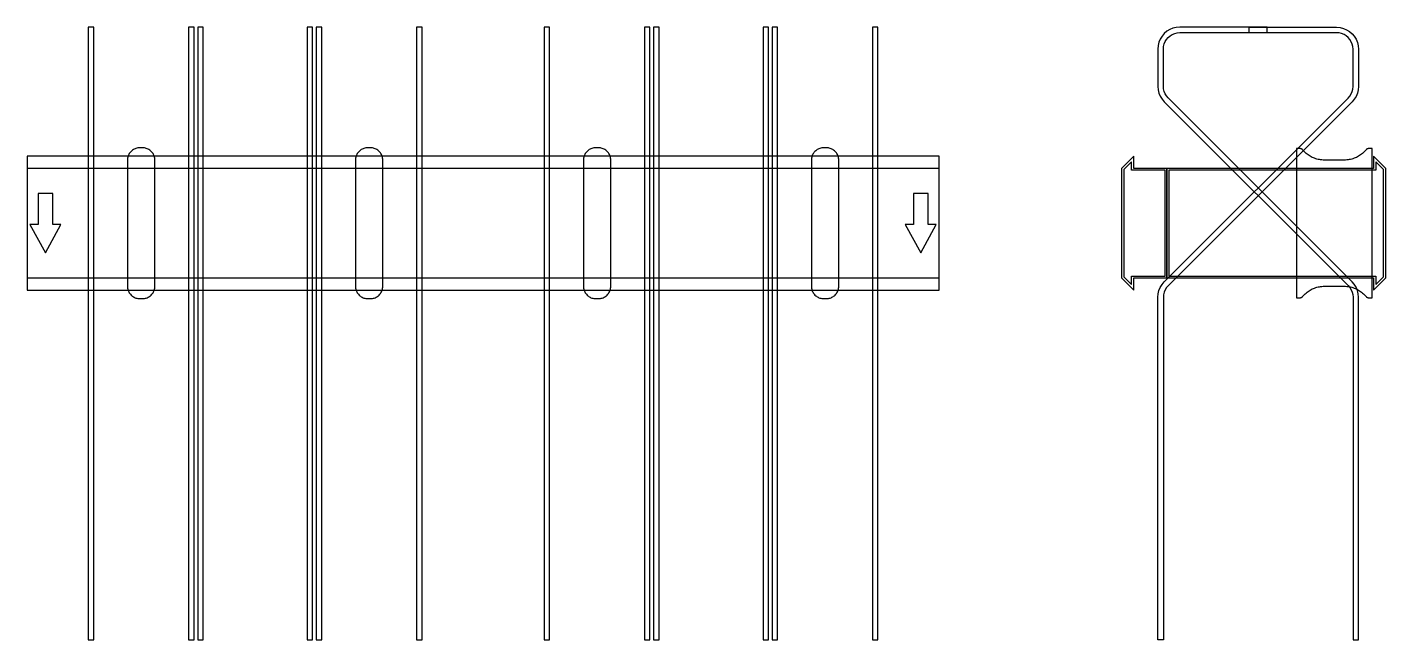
# Model space of a CAD drawing. Extents: x 0 to 1490, y -457 to 215.
import ezdxf

# ---------------------------------------------------------------- set-up
doc = ezdxf.new("R2010")
doc.units = 0
doc.layers.add('Halfen', color=7, linetype='CONTINUOUS')

msp = doc.modelspace()

# ---------------------------------------------------------------- linework, layer by layer
at = {"layer": 'Halfen', "color": 7}
for points in [[(73, -457.177), (73, 215.147), (67, 215.147), (67, -457.177)], [(183, -457.177), (183, 215.147), (177, 215.147), (177, -457.177)], [(193, -457.177), (193, 215.147), (187, 215.147), (187, -457.177)], [(313, -457.177), (313, 215.147), (307, 215.147), (307, -457.177)], [(323, -457.177), (323, 215.147), (317, 215.147), (317, -457.177)], [(433, -457.177), (433, 215.147), (427, 215.147), (427, -457.177)], [(573, -457.177), (573, 215.147), (567, 215.147), (567, -457.177)], [(683, -457.177), (683, 215.147), (677, 215.147), (677, -457.177)], [(693, -457.177), (693, 215.147), (687, 215.147), (687, -457.177)], [(813, -457.177), (813, 215.147), (807, 215.147), (807, -457.177)], [(823, -457.177), (823, 215.147), (817, 215.147), (817, -457.177)], [(933, -457.177), (933, 215.147), (927, 215.147), (927, -457.177)], [(1460, -457.177), (1460, -81.213), (1459.705, -77.459), (1458.825, -73.797), (1457.384, -70.317), (1455.416, -67.106), (1452.971, -64.243), (1251.272, 137.456), (1249.438, 139.604), (1247.962, 142.012), (1246.881, 144.621), (1246.222, 147.368), (1246, 150.184), (1246, 191.147), (1246.222, 193.963), (1246.881, 196.71), (1247.962, 199.319), (1249.438, 201.728), (1251.272, 203.875), (1253.42, 205.71), (1255.828, 207.186), (1258.438, 208.266), (1261.184, 208.926), (1264, 209.147), (1360, 209.147), (1360, 215.147), (1264, 215.147), (1260.246, 214.852), (1256.584, 213.973), (1253.104, 212.532), (1249.893, 210.564), (1247.029, 208.118), (1244.584, 205.254), (1242.616, 202.043), (1241.175, 198.564), (1240.295, 194.902), (1240, 191.147), (1240, 150.184), (1240.295, 146.429), (1241.175, 142.767), (1242.616, 139.288), (1244.584, 136.077), (1247.029, 133.213), (1448.728, -68.485), (1450.562, -70.633), (1452.038, -73.041), (1453.119, -75.651), (1453.778, -78.397), (1454, -81.213), (1454, -457.177)], [(1240, -457.324), (1240, -81.361), (1240.295, -77.606), (1241.175, -73.944), (1242.616, -70.465), (1244.584, -67.254), (1247.029, -64.39), (1448.728, 137.308), (1450.562, 139.456), (1452.038, 141.865), (1453.119, 144.474), (1453.778, 147.221), (1454, 150.036), (1454, 191), (1453.778, 193.816), (1453.119, 196.562), (1452.038, 199.172), (1450.562, 201.58), (1448.728, 203.728), (1446.58, 205.562), (1444.172, 207.038), (1441.562, 208.119), (1438.816, 208.778), (1436, 209), (1340, 209), (1340, 215), (1436, 215), (1439.754, 214.705), (1443.416, 213.825), (1446.896, 212.384), (1450.107, 210.416), (1452.971, 207.971), (1455.416, 205.107), (1457.384, 201.896), (1458.825, 198.416), (1459.705, 194.754), (1460, 191), (1460, 150.036), (1459.705, 146.282), (1458.825, 142.62), (1457.384, 139.141), (1455.416, 135.929), (1452.971, 133.066), (1251.272, -68.633), (1249.438, -70.78), (1247.962, -73.189), (1246.881, -75.798), (1246.222, -78.545), (1246, -81.361), (1246, -457.324)], [(140, -69.3), (140, -56.8), (140, 69.3), (139.958, 70.359), (139.834, 71.412), (139.627, 72.452), (139.339, 73.472), (138.972, 74.466), (138.529, 75.429), (138.011, 76.354), (137.422, 77.235), (136.765, 78.068), (136.046, 78.846), (135.268, 79.565), (134.435, 80.222), (133.554, 80.811), (132.629, 81.329), (131.666, 81.772), (130.672, 82.139), (129.652, 82.427), (128.612, 82.634), (127.559, 82.758), (126.5, 82.8), (123.5, 82.8), (122.441, 82.758), (121.388, 82.634), (120.348, 82.427), (119.328, 82.139), (118.334, 81.772), (117.371, 81.329), (116.446, 80.811), (115.565, 80.222), (114.732, 79.565), (113.954, 78.846), (113.235, 78.068), (112.578, 77.235), (111.989, 76.354), (111.471, 75.429), (111.028, 74.466), (110.661, 73.472), (110.373, 72.452), (110.166, 71.412), (110.042, 70.359), (110, 69.3), (110, -56.8), (110, -69.3), (110.042, -70.359), (110.166, -71.412), (110.373, -72.452), (110.661, -73.472), (111.028, -74.466), (111.471, -75.429), (111.989, -76.354), (112.578, -77.235), (113.235, -78.068), (113.954, -78.846), (114.732, -79.565), (115.565, -80.222), (116.446, -80.811), (117.371, -81.329), (118.334, -81.772), (119.328, -82.139), (120.348, -82.427), (121.388, -82.634), (122.441, -82.758), (123.5, -82.8), (126.5, -82.8), (127.559, -82.758), (128.612, -82.634), (129.652, -82.427), (130.672, -82.139), (131.666, -81.772), (132.629, -81.329), (133.554, -80.811), (134.435, -80.222), (135.268, -79.565), (136.046, -78.846), (136.765, -78.068), (137.422, -77.235), (138.011, -76.354), (138.529, -75.429), (138.972, -74.466), (139.339, -73.472), (139.627, -72.452), (139.834, -71.412), (139.958, -70.359), (140, -69.3)], [(390, -69.3), (390, -56.8), (390, 69.3), (389.958, 70.359), (389.834, 71.412), (389.627, 72.452), (389.339, 73.472), (388.972, 74.466), (388.529, 75.429), (388.011, 76.354), (387.422, 77.235), (386.765, 78.068), (386.046, 78.846), (385.268, 79.565), (384.435, 80.222), (383.554, 80.811), (382.629, 81.329), (381.666, 81.772), (380.672, 82.139), (379.652, 82.427), (378.612, 82.634), (377.559, 82.758), (376.5, 82.8), (373.5, 82.8), (372.441, 82.758), (371.388, 82.634), (370.348, 82.427), (369.328, 82.139), (368.334, 81.772), (367.371, 81.329), (366.446, 80.811), (365.565, 80.222), (364.732, 79.565), (363.954, 78.846), (363.235, 78.068), (362.578, 77.235), (361.989, 76.354), (361.471, 75.429), (361.028, 74.466), (360.661, 73.472), (360.373, 72.452), (360.166, 71.412), (360.042, 70.359), (360, 69.3), (360, -56.8), (360, -69.3), (360.042, -70.359), (360.166, -71.412), (360.373, -72.452), (360.661, -73.472), (361.028, -74.466), (361.471, -75.429), (361.989, -76.354), (362.578, -77.235), (363.235, -78.068), (363.954, -78.846), (364.732, -79.565), (365.565, -80.222), (366.446, -80.811), (367.371, -81.329), (368.334, -81.772), (369.328, -82.139), (370.348, -82.427), (371.388, -82.634), (372.441, -82.758), (373.5, -82.8), (376.5, -82.8), (377.559, -82.758), (378.612, -82.634), (379.652, -82.427), (380.672, -82.139), (381.666, -81.772), (382.629, -81.329), (383.554, -80.811), (384.435, -80.222), (385.268, -79.565), (386.046, -78.846), (386.765, -78.068), (387.422, -77.235), (388.011, -76.354), (388.529, -75.429), (388.972, -74.466), (389.339, -73.472), (389.627, -72.452), (389.834, -71.412), (389.958, -70.359), (390, -69.3)], [(640, -69.3), (640, -56.8), (640, 69.3), (639.958, 70.359), (639.834, 71.412), (639.627, 72.452), (639.339, 73.472), (638.972, 74.466), (638.529, 75.429), (638.011, 76.354), (637.422, 77.235), (636.765, 78.068), (636.046, 78.846), (635.268, 79.565), (634.435, 80.222), (633.554, 80.811), (632.629, 81.329), (631.666, 81.772), (630.672, 82.139), (629.652, 82.427), (628.612, 82.634), (627.559, 82.758), (626.5, 82.8), (623.5, 82.8), (622.441, 82.758), (621.388, 82.634), (620.348, 82.427), (619.328, 82.139), (618.334, 81.772), (617.371, 81.329), (616.446, 80.811), (615.565, 80.222), (614.732, 79.565), (613.954, 78.846), (613.235, 78.068), (612.578, 77.235), (611.989, 76.354), (611.471, 75.429), (611.028, 74.466), (610.661, 73.472), (610.373, 72.452), (610.166, 71.412), (610.042, 70.359), (610, 69.3), (610, -56.8), (610, -69.3), (610.042, -70.359), (610.166, -71.412), (610.373, -72.452), (610.661, -73.472), (611.028, -74.466), (611.471, -75.429), (611.989, -76.354), (612.578, -77.235), (613.235, -78.068), (613.954, -78.846), (614.732, -79.565), (615.565, -80.222), (616.446, -80.811), (617.371, -81.329), (618.334, -81.772), (619.328, -82.139), (620.348, -82.427), (621.388, -82.634), (622.441, -82.758), (623.5, -82.8), (626.5, -82.8), (627.559, -82.758), (628.612, -82.634), (629.652, -82.427), (630.672, -82.139), (631.666, -81.772), (632.629, -81.329), (633.554, -80.811), (634.435, -80.222), (635.268, -79.565), (636.046, -78.846), (636.765, -78.068), (637.422, -77.235), (638.011, -76.354), (638.529, -75.429), (638.972, -74.466), (639.339, -73.472), (639.627, -72.452), (639.834, -71.412), (639.958, -70.359), (640, -69.3)], [(890, -69.3), (890, -56.8), (890, 69.3), (889.958, 70.359), (889.834, 71.412), (889.627, 72.452), (889.339, 73.472), (888.972, 74.466), (888.529, 75.429), (888.011, 76.354), (887.422, 77.235), (886.765, 78.068), (886.046, 78.846), (885.268, 79.565), (884.435, 80.222), (883.554, 80.811), (882.629, 81.329), (881.666, 81.772), (880.672, 82.139), (879.652, 82.427), (878.612, 82.634), (877.559, 82.758), (876.5, 82.8), (873.5, 82.8), (872.441, 82.758), (871.388, 82.634), (870.348, 82.427), (869.328, 82.139), (868.334, 81.772), (867.371, 81.329), (866.446, 80.811), (865.565, 80.222), (864.732, 79.565), (863.954, 78.846), (863.235, 78.068), (862.578, 77.235), (861.989, 76.354), (861.471, 75.429), (861.028, 74.466), (860.661, 73.472), (860.373, 72.452), (860.166, 71.412), (860.042, 70.359), (860, 69.3), (860, -56.8), (860, -69.3), (860.042, -70.359), (860.166, -71.412), (860.373, -72.452), (860.661, -73.472), (861.028, -74.466), (861.471, -75.429), (861.989, -76.354), (862.578, -77.235), (863.235, -78.068), (863.954, -78.846), (864.732, -79.565), (865.565, -80.222), (866.446, -80.811), (867.371, -81.329), (868.334, -81.772), (869.328, -82.139), (870.348, -82.427), (871.388, -82.634), (872.441, -82.758), (873.5, -82.8), (876.5, -82.8), (877.559, -82.758), (878.612, -82.634), (879.652, -82.427), (880.672, -82.139), (881.666, -81.772), (882.629, -81.329), (883.554, -80.811), (884.435, -80.222), (885.268, -79.565), (886.046, -78.846), (886.765, -78.068), (887.422, -77.235), (888.011, -76.354), (888.529, -75.429), (888.972, -74.466), (889.339, -73.472), (889.627, -72.452), (889.834, -71.412), (889.958, -70.359), (890, -69.3)], [(1475, -81.8), (1475, 81.8), (1471, 81.8), (1470.846, 81.797), (1470.691, 81.786), (1470.538, 81.769), (1470.385, 81.746), (1470.234, 81.715), (1470.084, 81.678), (1469.936, 81.634), (1469.789, 81.584), (1469.646, 81.527), (1469.505, 81.464), (1469.366, 81.395), (1469.231, 81.32), (1469.1, 81.239), (1468.972, 81.153), (1468.848, 81.06), (1468.728, 80.963), (1468.613, 80.86), (1468.502, 80.752), (1468.397, 80.639), (1468.296, 80.522), (1467.41, 79.491), (1466.479, 78.5), (1465.505, 77.551), (1464.491, 76.646), (1463.437, 75.787), (1462.347, 74.975), (1461.222, 74.211), (1460.064, 73.499), (1458.876, 72.838), (1457.66, 72.23), (1456.418, 71.676), (1455.153, 71.178), (1453.867, 70.736), (1452.563, 70.351), (1451.243, 70.024), (1449.911, 69.756), (1448.567, 69.547), (1447.216, 69.397), (1445.859, 69.307), (1444.5, 69.277), (1422.5, 69.277), (1421.141, 69.307), (1419.784, 69.397), (1418.433, 69.547), (1417.089, 69.756), (1415.757, 70.024), (1414.437, 70.351), (1413.133, 70.736), (1411.847, 71.178), (1410.582, 71.676), (1409.34, 72.23), (1408.124, 72.838), (1406.936, 73.499), (1405.778, 74.211), (1404.653, 74.975), (1403.563, 75.787), (1402.509, 76.646), (1401.495, 77.551), (1400.521, 78.5), (1399.59, 79.491), (1398.704, 80.522), (1398.603, 80.639), (1398.498, 80.752), (1398.387, 80.86), (1398.272, 80.963), (1398.152, 81.06), (1398.028, 81.153), (1397.9, 81.239), (1397.769, 81.32), (1397.634, 81.395), (1397.495, 81.464), (1397.354, 81.527), (1397.211, 81.584), (1397.064, 81.634), (1396.916, 81.678), (1396.766, 81.715), (1396.615, 81.746), (1396.462, 81.769), (1396.309, 81.786), (1396.154, 81.797), (1396, 81.8), (1392, 81.8), (1392, -81.8), (1396, -81.8), (1396.154, -81.797), (1396.309, -81.786), (1396.462, -81.769), (1396.615, -81.746), (1396.766, -81.715), (1396.916, -81.678), (1397.064, -81.634), (1397.211, -81.584), (1397.354, -81.527), (1397.495, -81.464), (1397.634, -81.395), (1397.769, -81.32), (1397.9, -81.239), (1398.028, -81.153), (1398.152, -81.06), (1398.272, -80.963), (1398.387, -80.86), (1398.498, -80.752), (1398.603, -80.639), (1398.704, -80.522), (1399.59, -79.491), (1400.521, -78.5), (1401.495, -77.551), (1402.509, -76.646), (1403.563, -75.787), (1404.653, -74.975), (1405.778, -74.211), (1406.936, -73.499), (1408.124, -72.838), (1409.34, -72.23), (1410.582, -71.676), (1411.847, -71.178), (1413.133, -70.736), (1414.437, -70.351), (1415.757, -70.024), (1417.089, -69.756), (1418.433, -69.547), (1419.784, -69.397), (1421.141, -69.307), (1422.5, -69.277), (1444.5, -69.277), (1445.859, -69.307), (1447.216, -69.397), (1448.567, -69.547), (1449.911, -69.756), (1451.243, -70.024), (1452.563, -70.351), (1453.867, -70.736), (1455.153, -71.178), (1456.418, -71.676), (1457.66, -72.23), (1458.876, -72.838), (1460.064, -73.499), (1461.222, -74.211), (1462.347, -74.975), (1463.437, -75.787), (1464.491, -76.646), (1465.505, -77.551), (1466.479, -78.5), (1467.41, -79.491), (1468.296, -80.522), (1468.397, -80.639), (1468.502, -80.752), (1468.613, -80.86), (1468.728, -80.963), (1468.848, -81.06), (1468.972, -81.153), (1469.1, -81.239), (1469.231, -81.32), (1469.366, -81.395), (1469.505, -81.464), (1469.646, -81.527), (1469.789, -81.584), (1469.936, -81.634), (1470.084, -81.678), (1470.234, -81.715), (1470.385, -81.746), (1470.538, -81.769), (1470.691, -81.786), (1470.846, -81.797), (1471, -81.8)], [(0, -73.5), (1000, -73.5), (1000, 73.5), (0, 73.5)], [(0, -60), (1000, -60), (1000, 60), (0, 60)], [(1250, -60), (1250, 60), (1213.5, 60), (1213.5, 73.5), (1200, 60), (1200, -60), (1213.5, -73.5), (1213.5, -60)], [(1248, -58), (1248, 58), (1211, 58), (1211, 67.25), (1202.5, 58.75), (1202.5, -58.75), (1211, -67.25), (1211, -58)], [(1490, -60), (1490, 60), (1476.5, 73.5), (1476.5, 60), (1250, 60), (1250, -60), (1476.5, -60), (1476.5, -73.5)], [(1487.5, -58.75), (1487.5, 58.75), (1479, 67.25), (1479, 58), (1252, 58), (1252, -58), (1479, -58), (1479, -67.25)], [(20, -32.5), (37, -1.5), (28, -1.5), (28, 32.5), (12, 32.5), (12, -1.5), (3, -1.5)], [(980, -32.5), (997, -1.5), (988, -1.5), (988, 32.5), (972, 32.5), (972, -1.5), (963, -1.5)]]:
    msp.add_lwpolyline(points, close=True, dxfattribs=at)

doc.saveas('drawing.dxf')
